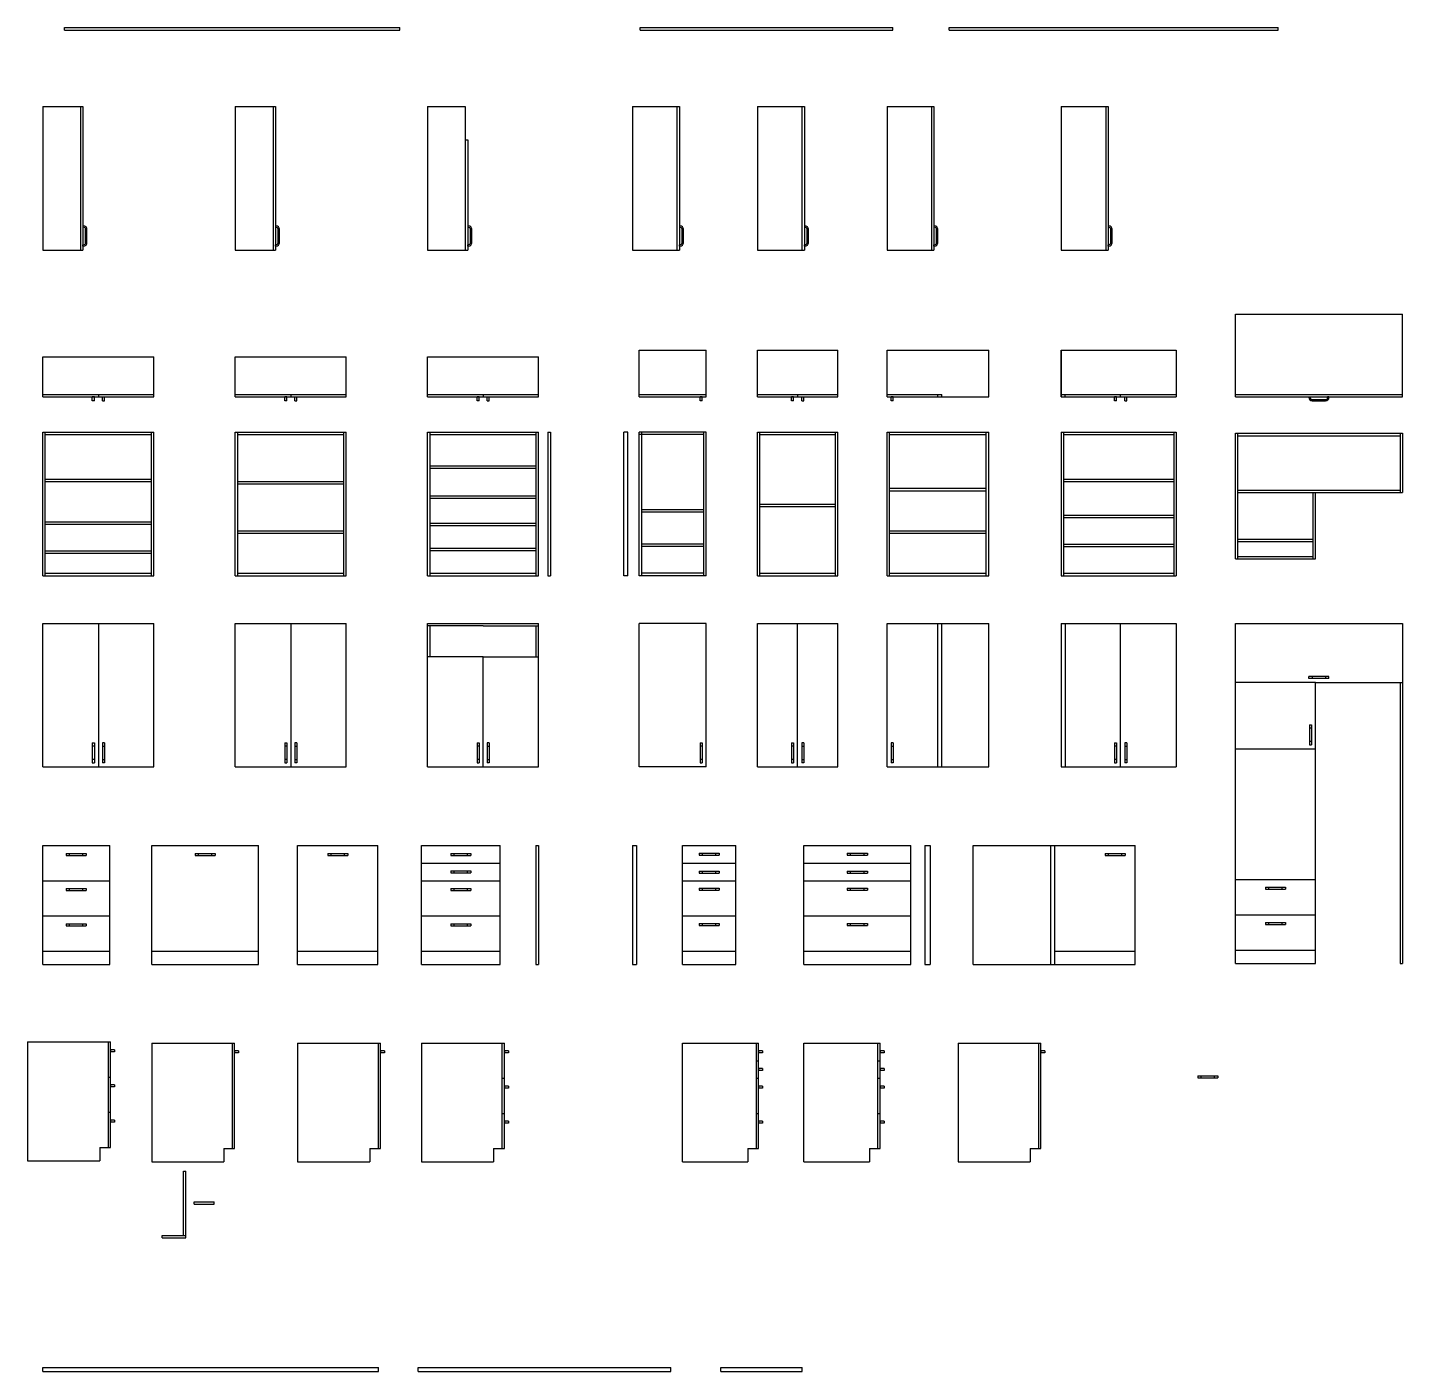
# Model space of a CAD drawing. Header units: millimetres. Extents: x 369 to 7898, y -3373 to 1610.
# Drawn here: x 2417 to 3446, y 293 to 1298 of the extents above; entities that cross this region are included whole.
import ezdxf

# ---------------------------------------------------------------- set-up
doc = ezdxf.new("R2010")
doc.units = ezdxf.units.MM

# ---------------------------------------------------------------- blocks, each defined once
blk = doc.blocks.new('Z$W@#292')
for p, q in [((0, 1.5), (15, 1.5)), ((0, 1.5), (0, 0)), ((0, 0), (15, 0)), ((2.5, 0), (2.5, 1.5)), ((12.5, 0), (12.5, 1.5)), ((15, 1.5), (15, 0))]:
    blk.add_line(p, q)
blk = doc.blocks.new('Z$W@#27982')
for p, q in [((0, 3), (0, 2.5)), ((0, 3), (1, 3)), ((1, 3), (1, 2.5)), ((2.5, 1), (12.5, 1)), ((2.5, 0), (12.5, 0)), ((15, 3), (14, 3)), ((14, 3), (14, 2.5)), ((15, 3), (15, 2.5))]:
    blk.add_line(p, q)
for centre, radius, start, end in [((2.5, 2.5), 2.5, 180, 270), ((2.5, 2.5), 1.5, 180, 270), ((12.5, 2.5), 1.5, 270, 0), ((12.5, 2.5), 2.5, 270, 0)]:
    blk.add_arc(centre, radius, start, end)
blk = doc.blocks.new('Z$W@#4144')
for p, q in [((0, 0), (0, 3)), ((1.5, 3), (0, 3)), ((1.5, 0), (0, 0)), ((1.5, 0), (1.5, 3))]:
    blk.add_line(p, q)
blk = doc.blocks.new('Z$W@#5436')
for p, q in [((0, 3), (0, 2.5)), ((0, 3), (1, 3)), ((1, 3), (1, 2.5)), ((2.5, 1), (12.5, 1)), ((2.5, 0), (12.5, 0)), ((15, 3), (14, 3)), ((14, 3), (14, 2.5)), ((15, 3), (15, 2.5))]:
    blk.add_line(p, q)
for centre, radius, start, end in [((2.5, 2.5), 2.5, 180, 270), ((2.5, 2.5), 1.5, 180, 270), ((12.5, 2.5), 1.5, 270, 0), ((12.5, 2.5), 2.5, 270, 0)]:
    blk.add_arc(centre, radius, start, end)

msp = doc.modelspace()

# ---------------------------------------------------------------- linework, layer by layer
for p, q in [((2445.014, 1295.754), (2445.014, 1297.754)), ((2445.014, 1297.754), (2696.014, 1297.754)), ((2445.014, 1295.754), (2696.014, 1295.754)), ((2696.014, 1295.754), (2696.014, 1297.754)), ((2875.545, 1295.754), (2875.545, 1297.754)), ((2875.545, 1297.754), (3064.545, 1297.754)), ((2875.545, 1295.754), (3064.545, 1295.754)), ((3064.545, 1295.754), (3064.545, 1297.754)), ((3106.788, 1295.754), (3106.788, 1297.754)), ((3106.788, 1297.754), (3352.788, 1297.754)), ((3106.788, 1295.754), (3352.788, 1295.754)), ((3352.788, 1295.754), (3352.788, 1297.754)), ((2428.942, 1238.651), (2458.942, 1238.651)), ((2428.942, 1238.651), (2428.942, 1131.351)), ((2457.142, 1238.651), (2457.142, 1131.351)), ((2458.942, 1238.651), (2458.942, 1131.351)), ((2572.857, 1238.651), (2602.857, 1238.651)), ((2572.857, 1238.651), (2572.857, 1131.351)), ((2601.057, 1238.651), (2601.057, 1131.351)), ((2602.857, 1238.651), (2602.857, 1131.351)), ((2716.672, 1238.651), (2744.872, 1238.651)), ((2716.672, 1238.651), (2716.672, 1131.351)), ((2744.872, 1238.651), (2744.872, 1131.351)), ((2869.944, 1238.651), (2904.944, 1238.651)), ((2869.944, 1238.651), (2869.944, 1131.351)), ((2903.144, 1238.651), (2903.144, 1131.351)), ((2904.944, 1238.651), (2904.944, 1131.351)), ((2963.391, 1238.651), (2998.391, 1238.651)), ((2963.391, 1238.651), (2963.391, 1131.351)), ((2996.591, 1238.651), (2996.591, 1131.351)), ((2998.391, 1238.651), (2998.391, 1131.351)), ((3060.267, 1238.651), (3095.267, 1238.651)), ((3060.267, 1238.651), (3060.267, 1131.351)), ((3093.467, 1238.651), (3093.467, 1131.351)), ((3095.267, 1238.651), (3095.267, 1131.351)), ((3190.536, 1238.651), (3225.536, 1238.651)), ((3190.536, 1238.651), (3190.536, 1131.351)), ((3223.736, 1238.651), (3223.736, 1131.351)), ((3225.536, 1238.651), (3225.536, 1131.351)), ((2744.872, 1213.651), (2746.672, 1213.651)), ((2746.672, 1213.651), (2746.672, 1131.351)), ((2428.942, 1131.351), (2458.942, 1131.351)), ((2572.857, 1131.351), (2602.857, 1131.351)), ((2716.672, 1131.351), (2746.672, 1131.351)), ((2869.944, 1131.351), (2904.944, 1131.351)), ((2963.391, 1131.351), (2998.391, 1131.351)), ((3060.267, 1131.351), (3095.267, 1131.351)), ((3190.536, 1131.351), (3225.536, 1131.351)), ((3320.698, 1021.521), (3320.698, 1083.521)), ((3320.698, 1083.521), (3445.698, 1083.521)), ((3445.698, 1021.521), (3445.698, 1083.521)), ((2428.942, 1021.521), (2428.942, 1051.521)), ((2428.942, 1051.521), (2511.942, 1051.521)), ((2511.942, 1021.521), (2511.942, 1051.521)), ((2572.857, 1021.521), (2572.857, 1051.521)), ((2572.857, 1051.521), (2655.857, 1051.521)), ((2655.857, 1021.521), (2655.857, 1051.521)), ((2716.672, 1021.521), (2716.672, 1051.521)), ((2716.672, 1051.521), (2799.672, 1051.521)), ((2799.672, 1021.521), (2799.672, 1051.521)), ((2874.944, 1056.521), (2924.944, 1056.521)), ((2874.944, 1021.521), (2874.944, 1056.521)), ((2924.944, 1021.521), (2924.944, 1056.521)), ((2963.391, 1021.521), (2963.391, 1056.521)), ((2963.391, 1056.521), (3023.391, 1056.521)), ((3023.391, 1021.521), (3023.391, 1056.521)), ((3060.267, 1056.521), (3136.267, 1056.521)), ((3060.267, 1021.521), (3060.267, 1056.521)), ((3136.267, 1021.521), (3136.267, 1056.521)), ((3190.436, 1056.521), (3190.436, 1021.521)), ((3190.436, 1021.521), (3190.436, 1056.521)), ((3190.536, 1056.521), (3276.436, 1056.521)), ((3276.436, 1056.521), (3276.436, 1021.521)), ((2428.942, 1023.321), (2511.942, 1023.321)), ((2428.942, 1021.521), (2511.942, 1021.521)), ((2470.442, 1023.321), (2470.442, 1021.521)), ((2572.857, 1023.321), (2655.857, 1023.321)), ((2572.857, 1021.521), (2655.857, 1021.521)), ((2614.357, 1023.321), (2614.357, 1021.521)), ((2716.672, 1023.321), (2799.672, 1023.321)), ((2716.672, 1021.521), (2799.672, 1021.521)), ((2758.172, 1023.321), (2758.172, 1021.521)), ((2874.944, 1023.321), (2924.944, 1023.321)), ((2874.944, 1021.521), (2924.944, 1021.521)), ((2963.391, 1023.321), (3023.391, 1023.321)), ((2963.391, 1021.521), (3023.391, 1021.521)), ((2993.391, 1023.321), (2993.391, 1021.521)), ((3060.267, 1023.321), (3101.267, 1023.321)), ((3060.267, 1021.521), (3136.267, 1021.521)), ((3098.267, 1021.521), (3098.267, 1023.321)), ((3101.267, 1021.521), (3101.267, 1023.321)), ((3190.536, 1023.321), (3276.436, 1023.321)), ((3190.536, 1021.521), (3238.936, 1021.521)), ((3193.436, 1021.521), (3193.436, 1023.321)), ((3193.436, 1021.521), (3234.336, 1021.521)), ((3234.536, 1021.521), (3276.436, 1021.521)), ((3234.936, 1021.521), (3234.936, 1023.321)), ((3320.698, 1023.321), (3445.698, 1023.321)), ((3320.698, 1021.521), (3445.698, 1021.521)), ((2428.942, 887.805), (2428.942, 995.105)), ((2428.942, 995.105), (2511.942, 995.105)), ((2430.742, 887.805), (2430.742, 995.105)), ((2430.742, 993.305), (2510.142, 993.305)), ((2510.142, 887.805), (2510.142, 995.105)), ((2511.942, 887.805), (2511.942, 995.105)), ((2572.857, 887.805), (2572.857, 995.105)), ((2572.857, 995.105), (2655.857, 995.105)), ((2574.657, 887.805), (2574.657, 995.105)), ((2574.657, 993.305), (2654.057, 993.305)), ((2654.057, 887.805), (2654.057, 995.105)), ((2655.857, 887.805), (2655.857, 995.105)), ((2716.672, 887.805), (2716.672, 995.105)), ((2716.672, 995.105), (2799.672, 995.105)), ((2718.472, 887.805), (2718.472, 995.105)), ((2718.472, 993.305), (2797.872, 993.305)), ((2797.872, 887.805), (2797.872, 995.105)), ((2799.672, 887.805), (2799.672, 995.105)), ((2806.645, 995.105), (2808.645, 995.105)), ((2806.645, 995.105), (2806.645, 887.805)), ((2808.645, 995.105), (2808.645, 887.805)), ((2866.487, 995.105), (2863.487, 995.105)), ((2863.487, 887.805), (2863.487, 995.105)), ((2866.487, 887.805), (2866.487, 995.105)), ((2924.944, 995.105), (2874.944, 995.105)), ((2874.944, 887.805), (2874.944, 995.105)), ((2923.144, 993.305), (2874.944, 993.305)), ((2876.744, 887.805), (2876.744, 995.105)), ((2923.144, 887.805), (2923.144, 995.105)), ((2924.944, 887.805), (2924.944, 995.105)), ((2963.391, 995.105), (3023.391, 995.105)), ((2963.391, 887.805), (2963.391, 995.105)), ((2965.191, 887.805), (2965.191, 995.105)), ((2965.191, 993.305), (3021.591, 993.305)), ((3021.591, 887.805), (3021.591, 995.105)), ((3023.391, 887.805), (3023.391, 995.105)), ((3060.267, 995.105), (3136.267, 995.105)), ((3060.267, 887.805), (3060.267, 995.105)), ((3062.067, 887.805), (3062.067, 995.105)), ((3062.067, 993.305), (3134.467, 993.305)), ((3134.467, 887.805), (3134.467, 995.105)), ((3136.267, 887.805), (3136.267, 995.105)), ((3190.436, 995.105), (3276.436, 995.105)), ((3190.436, 995.105), (3190.436, 887.805)), ((3192.236, 995.105), (3192.236, 887.805)), ((3192.236, 993.305), (3274.636, 993.305)), ((3274.636, 995.105), (3274.636, 887.805)), ((3276.436, 995.105), (3276.436, 887.805)), ((3320.698, 900.505), (3320.698, 994.305)), ((3320.698, 994.305), (3445.698, 994.305)), ((3322.498, 900.505), (3322.498, 994.305)), ((3322.498, 992.505), (3443.898, 992.505)), ((3443.898, 994.305), (3443.898, 950.105)), ((3445.698, 994.305), (3445.698, 950.105)), ((2718.472, 970.105), (2797.872, 970.105)), ((2718.472, 968.305), (2797.872, 968.305)), ((2430.742, 960.005), (2510.142, 960.005)), ((2430.742, 958.205), (2510.142, 958.205)), ((2574.657, 958.205), (2654.057, 958.205)), ((2574.657, 956.405), (2654.057, 956.405)), ((3192.236, 960.005), (3274.636, 960.005)), ((3192.236, 958.205), (3274.636, 958.205)), ((2718.472, 947.505), (2797.872, 947.505)), ((3062.067, 953.205), (3134.467, 953.205)), ((3062.067, 951.405), (3134.467, 951.405)), ((3322.498, 951.905), (3443.898, 951.905)), ((3322.498, 950.105), (3445.698, 950.105)), ((3378.898, 900.505), (3378.898, 950.105)), ((3380.698, 900.505), (3380.698, 950.105)), ((2718.472, 945.705), (2797.872, 945.705)), ((2923.144, 937.005), (2876.744, 937.005)), ((2965.191, 941.405), (3021.591, 941.405)), ((2965.191, 939.605), (3021.591, 939.605)), ((2430.742, 928.205), (2510.142, 928.205)), ((2430.742, 926.405), (2510.142, 926.405)), ((2718.472, 927.205), (2797.872, 927.205)), ((2923.144, 935.405), (2876.744, 935.405)), ((3192.236, 933.205), (3274.636, 933.205)), ((3192.236, 931.405), (3274.636, 931.405)), ((2574.657, 921.405), (2654.057, 921.405)), ((2574.657, 919.605), (2654.057, 919.605)), ((2718.472, 925.405), (2797.872, 925.405)), ((3062.067, 921.405), (3134.467, 921.405)), ((3062.067, 919.605), (3134.467, 919.605)), ((2430.742, 906.405), (2510.142, 906.405)), ((2718.472, 908.405), (2797.872, 908.405)), ((2718.472, 906.605), (2797.872, 906.605)), ((2923.144, 911.405), (2876.744, 911.405)), ((2923.144, 909.605), (2876.744, 909.605)), ((3192.236, 911.405), (3274.636, 911.405)), ((3192.236, 909.605), (3274.636, 909.605)), ((3322.498, 915.105), (3378.898, 915.105)), ((3322.498, 913.305), (3378.898, 913.305)), ((2430.742, 904.605), (2510.142, 904.605)), ((3320.698, 900.505), (3380.698, 900.505)), ((3322.498, 902.305), (3378.898, 902.305)), ((2428.942, 887.805), (2511.942, 887.805)), ((2430.742, 889.605), (2510.142, 889.605)), ((2572.857, 887.805), (2655.857, 887.805)), ((2574.657, 889.605), (2654.057, 889.605)), ((2716.672, 887.805), (2799.672, 887.805)), ((2718.472, 889.605), (2797.872, 889.605)), ((2806.645, 887.805), (2808.645, 887.805)), ((2866.487, 887.805), (2863.487, 887.805)), ((2924.944, 887.805), (2874.944, 887.805)), ((2923.144, 889.605), (2876.744, 889.605)), ((2963.391, 887.805), (3023.391, 887.805)), ((2965.191, 889.605), (3021.591, 889.605)), ((3060.267, 887.805), (3136.267, 887.805)), ((3062.067, 889.605), (3134.467, 889.605)), ((3190.436, 887.805), (3276.436, 887.805)), ((3192.236, 889.605), (3274.636, 889.605)), ((2428.942, 744.845), (2428.942, 852.145)), ((2428.942, 852.145), (2511.942, 852.145)), ((2470.442, 852.145), (2470.442, 744.845)), ((2511.942, 744.845), (2511.942, 852.145)), ((2572.857, 744.845), (2572.857, 852.145)), ((2572.857, 852.145), (2655.857, 852.145)), ((2614.357, 852.145), (2614.357, 744.845)), ((2655.857, 744.845), (2655.857, 852.145)), ((2716.672, 744.845), (2716.672, 852.145)), ((2716.672, 852.145), (2799.672, 852.145)), ((2758.172, 850.345), (2716.672, 850.345)), ((2718.472, 827.145), (2718.472, 850.345)), ((2758.172, 850.345), (2799.672, 850.345)), ((2797.872, 827.145), (2797.872, 850.345)), ((2799.672, 744.845), (2799.672, 852.145)), ((2924.944, 852.145), (2874.944, 852.145)), ((2874.944, 744.845), (2874.944, 852.145)), ((2924.944, 744.845), (2924.944, 852.145)), ((2963.391, 852.145), (3023.391, 852.145)), ((2963.391, 744.845), (2963.391, 852.145)), ((2993.391, 744.845), (2993.391, 852.145)), ((3023.391, 744.845), (3023.391, 852.145)), ((3060.267, 852.145), (3136.267, 852.145)), ((3060.267, 744.845), (3060.267, 852.145)), ((3098.267, 744.845), (3098.267, 852.145)), ((3101.267, 744.845), (3101.267, 852.145)), ((3136.267, 744.845), (3136.267, 852.145)), ((3190.436, 852.145), (3276.436, 852.145)), ((3190.436, 852.145), (3190.436, 744.845)), ((3193.436, 852.145), (3193.436, 744.845)), ((3234.936, 744.845), (3234.936, 852.145)), ((3276.436, 852.145), (3276.436, 744.845)), ((3320.698, 660.745), (3320.698, 852.145)), ((3320.698, 852.145), (3445.698, 852.145)), ((3445.698, 852.145), (3445.698, 597.945)), ((2758.172, 827.145), (2716.672, 827.145)), ((2758.172, 827.145), (2799.672, 827.145)), ((2758.172, 744.845), (2758.172, 827.145)), ((3380.698, 807.945), (3320.698, 807.945)), ((3380.698, 660.945), (3380.698, 807.945)), ((3380.698, 807.945), (3445.698, 807.945)), ((3443.898, 807.945), (3443.898, 597.945)), ((3320.798, 758.345), (3380.598, 758.345)), ((2428.942, 744.845), (2511.942, 744.845)), ((2572.857, 744.845), (2655.857, 744.845)), ((2716.672, 744.845), (2799.672, 744.845)), ((2924.944, 744.845), (2874.944, 744.845)), ((2963.391, 744.845), (3023.391, 744.845)), ((3060.267, 744.845), (3136.267, 744.845)), ((3190.436, 744.845), (3276.436, 744.845)), ((2428.942, 597.145), (2428.942, 686.045)), ((2428.942, 686.045), (2478.942, 686.045)), ((2446.442, 680.22), (2461.442, 680.22)), ((2446.442, 680.22), (2446.442, 678.72)), ((2446.442, 678.72), (2461.442, 678.72)), ((2448.942, 678.72), (2448.942, 680.22)), ((2458.942, 678.72), (2458.942, 680.22)), ((2461.442, 680.22), (2461.442, 678.72)), ((2478.942, 597.145), (2478.942, 686.045)), ((2510.313, 597.145), (2510.313, 686.045)), ((2510.313, 686.045), (2590.313, 686.045)), ((2590.313, 597.145), (2590.313, 686.045)), ((2619.484, 597.145), (2619.484, 686.045)), ((2619.484, 686.045), (2679.484, 686.045)), ((2679.484, 597.145), (2679.484, 686.045)), ((2712.045, 597.145), (2712.045, 686.045)), ((2712.045, 686.045), (2771.045, 686.045)), ((2771.045, 597.145), (2771.045, 686.045)), ((2797.672, 686.045), (2799.672, 686.045)), ((2797.672, 686.045), (2797.672, 597.145)), ((2799.672, 686.045), (2799.672, 597.145)), ((2869.944, 686.045), (2872.944, 686.045)), ((2869.944, 686.045), (2869.944, 597.145)), ((2872.944, 686.045), (2872.944, 597.145)), ((2907.167, 597.145), (2907.167, 686.045)), ((2907.167, 686.045), (2947.167, 686.045)), ((2947.167, 597.145), (2947.167, 686.045)), ((2998.016, 597.145), (2998.016, 686.045)), ((2998.016, 686.045), (3078.016, 686.045)), ((3078.016, 597.145), (3078.016, 686.045)), ((3078.016, 597.145), (3078.016, 686.045)), ((3088.401, 686.045), (3092.401, 686.045)), ((3088.401, 686.045), (3088.401, 597.145)), ((3092.401, 686.045), (3092.401, 597.145)), ((3124.74, 686.045), (3245.74, 686.045)), ((3124.74, 597.145), (3124.74, 686.045)), ((3182.74, 597.145), (3182.74, 686.045)), ((3185.74, 597.145), (3185.74, 686.045)), ((3245.74, 597.145), (3245.74, 686.045)), ((2712.145, 672.895), (2771.045, 672.895)), ((2907.167, 672.895), (2947.167, 672.895)), ((2998.016, 672.895), (3078.016, 672.895)), ((2428.942, 659.745), (2478.942, 659.745)), ((2712.145, 659.745), (2771.045, 659.745)), ((2907.167, 659.745), (2947.167, 659.745)), ((2998.016, 659.745), (3078.016, 659.745)), ((3320.698, 597.945), (3320.698, 660.945)), ((3320.798, 660.545), (3380.598, 660.545)), ((3380.698, 597.945), (3380.698, 660.945)), ((2446.442, 653.92), (2461.442, 653.92)), ((2446.442, 653.92), (2446.442, 652.42)), ((2446.442, 652.42), (2461.442, 652.42)), ((2448.942, 652.42), (2448.942, 653.92)), ((2458.942, 652.42), (2458.942, 653.92)), ((2461.442, 653.92), (2461.442, 652.42)), ((2428.942, 633.445), (2478.942, 633.445)), ((2446.442, 627.62), (2461.442, 627.62)), ((2446.442, 627.62), (2446.442, 626.12)), ((2448.942, 626.12), (2448.942, 627.62)), ((2458.942, 626.12), (2458.942, 627.62)), ((2461.442, 627.62), (2461.442, 626.12)), ((2712.145, 633.445), (2771.045, 633.445)), ((2907.167, 633.445), (2947.167, 633.445)), ((2998.016, 633.445), (3078.016, 633.445)), ((3320.798, 634.245), (3380.598, 634.245)), ((2446.442, 626.12), (2461.442, 626.12)), ((2428.942, 607.145), (2478.942, 607.145)), ((2510.313, 607.145), (2590.313, 607.145)), ((2619.484, 607.145), (2679.484, 607.145)), ((2712.145, 607.145), (2771.045, 607.145)), ((2907.167, 607.145), (2947.167, 607.145)), ((2998.016, 607.145), (3078.016, 607.145)), ((3185.74, 607.145), (3245.74, 607.145)), ((3320.798, 607.945), (3380.598, 607.945)), ((2428.942, 597.145), (2478.942, 597.145)), ((2510.313, 597.145), (2590.313, 597.145)), ((2619.484, 597.145), (2679.484, 597.145)), ((2712.045, 597.145), (2771.045, 597.145)), ((2797.672, 597.145), (2799.672, 597.145)), ((2869.944, 597.145), (2872.944, 597.145)), ((2907.167, 597.145), (2947.167, 597.145)), ((2998.016, 597.145), (3078.016, 597.145)), ((3088.401, 597.145), (3092.401, 597.145)), ((3124.74, 597.145), (3245.74, 597.145)), ((3320.698, 597.945), (3380.698, 597.945)), ((3443.898, 597.945), (3445.698, 597.945)), ((2417.46, 539.165), (2417.46, 450.265)), ((2417.46, 539.165), (2477.66, 539.165)), ((2477.66, 539.165), (2477.66, 460.265)), ((2477.66, 539.165), (2479.46, 539.165)), ((2479.46, 460.265), (2479.46, 539.165)), ((2510.313, 538.345), (2510.313, 449.445)), ((2510.313, 538.345), (2570.513, 538.345)), ((2570.513, 538.345), (2570.513, 459.445)), ((2570.513, 538.345), (2572.313, 538.345)), ((2572.313, 459.445), (2572.313, 538.345)), ((2619.484, 538.345), (2619.484, 449.445)), ((2619.484, 538.345), (2679.684, 538.345)), ((2679.684, 538.345), (2679.684, 459.445)), ((2679.684, 538.345), (2681.484, 538.345)), ((2681.484, 459.445), (2681.484, 538.345)), ((2712.045, 538.345), (2712.045, 449.445)), ((2712.045, 538.345), (2772.245, 538.345)), ((2772.245, 538.345), (2772.245, 459.445)), ((2772.245, 538.345), (2774.045, 538.345)), ((2774.045, 459.445), (2774.045, 538.345)), ((2907.167, 538.345), (2962.367, 538.345)), ((2907.167, 449.445), (2907.167, 538.345)), ((2962.367, 538.345), (2962.367, 459.445)), ((2962.367, 538.345), (2964.167, 538.345)), ((2964.167, 459.445), (2964.167, 538.345)), ((2998.016, 538.345), (3053.216, 538.345)), ((2998.016, 449.445), (2998.016, 538.345)), ((3053.216, 538.345), (3053.216, 459.445)), ((3053.216, 538.345), (3055.016, 538.345)), ((3055.016, 459.445), (3055.016, 538.345)), ((3113.352, 538.345), (3113.352, 449.445)), ((3113.352, 538.345), (3173.552, 538.345)), ((3173.552, 538.345), (3173.552, 459.445)), ((3173.552, 538.345), (3175.352, 538.345)), ((3175.352, 459.445), (3175.352, 538.345)), ((2482.46, 533.335), (2479.46, 533.335)), ((2479.46, 533.335), (2479.46, 531.835)), ((2482.46, 531.835), (2479.46, 531.835)), ((2482.46, 533.335), (2482.46, 531.835)), ((2575.313, 532.515), (2572.313, 532.515)), ((2572.313, 532.515), (2572.313, 531.015)), ((2575.313, 531.015), (2572.313, 531.015)), ((2575.313, 532.515), (2575.313, 531.015)), ((2684.484, 532.515), (2681.484, 532.515)), ((2681.484, 532.515), (2681.484, 531.015)), ((2684.484, 531.015), (2681.484, 531.015)), ((2684.484, 532.515), (2684.484, 531.015)), ((2777.045, 532.515), (2774.045, 532.515)), ((2774.045, 532.515), (2774.045, 531.015)), ((2777.045, 531.015), (2774.045, 531.015)), ((2777.045, 532.515), (2777.045, 531.015)), ((2962.367, 525.195), (2964.167, 525.195)), ((2967.167, 532.515), (2964.167, 532.515)), ((2964.167, 532.515), (2964.167, 531.015)), ((2967.167, 531.015), (2964.167, 531.015)), ((2967.167, 532.515), (2967.167, 531.015)), ((3053.216, 525.195), (3055.016, 525.195)), ((3058.016, 532.515), (3055.016, 532.515)), ((3055.016, 532.515), (3055.016, 531.015)), ((3058.016, 531.015), (3055.016, 531.015)), ((3058.016, 532.515), (3058.016, 531.015)), ((3178.352, 532.515), (3175.352, 532.515)), ((3175.352, 532.515), (3175.352, 531.015)), ((3178.352, 531.015), (3175.352, 531.015)), ((3178.352, 532.515), (3178.352, 531.015)), ((2967.167, 519.365), (2964.167, 519.365)), ((2964.167, 519.365), (2964.167, 517.865)), ((2967.167, 517.865), (2964.167, 517.865)), ((2967.167, 519.365), (2967.167, 517.865)), ((3058.016, 519.365), (3055.016, 519.365)), ((3055.016, 519.365), (3055.016, 517.865)), ((3058.016, 517.865), (3055.016, 517.865)), ((3058.016, 519.365), (3058.016, 517.865)), ((2477.66, 512.865), (2479.46, 512.865)), ((2482.46, 507.035), (2479.46, 507.035)), ((2479.46, 507.035), (2479.46, 505.535)), ((2482.46, 505.535), (2479.46, 505.535)), ((2482.46, 507.035), (2482.46, 505.535)), ((2772.245, 512.045), (2774.045, 512.045)), ((2777.045, 506.215), (2774.045, 506.215)), ((2774.045, 506.215), (2774.045, 504.715)), ((2777.045, 504.715), (2774.045, 504.715)), ((2777.045, 506.215), (2777.045, 504.715)), ((2962.367, 512.045), (2964.167, 512.045)), ((2967.167, 506.215), (2964.167, 506.215)), ((2964.167, 506.215), (2964.167, 504.715)), ((2967.167, 504.715), (2964.167, 504.715)), ((2967.167, 506.215), (2967.167, 504.715)), ((3053.216, 512.045), (3055.016, 512.045)), ((3058.016, 506.215), (3055.016, 506.215)), ((3055.016, 506.215), (3055.016, 504.715)), ((3058.016, 504.715), (3055.016, 504.715)), ((3058.016, 506.215), (3058.016, 504.715)), ((3292.546, 513.944), (3307.546, 513.944)), ((3292.546, 513.944), (3292.546, 512.444)), ((3292.546, 512.444), (3307.546, 512.444)), ((3295.046, 512.444), (3295.046, 513.944)), ((3305.046, 512.444), (3305.046, 513.944)), ((3307.546, 513.944), (3307.546, 512.444)), ((2477.66, 486.565), (2479.46, 486.565)), ((2772.245, 485.745), (2774.045, 485.745)), ((2962.367, 485.745), (2964.167, 485.745)), ((3053.216, 485.745), (3055.016, 485.745)), ((2482.46, 480.735), (2479.46, 480.735)), ((2479.46, 480.735), (2479.46, 479.235)), ((2482.46, 479.235), (2479.46, 479.235)), ((2482.46, 480.735), (2482.46, 479.235)), ((2777.045, 479.915), (2774.045, 479.915)), ((2774.045, 479.915), (2774.045, 478.415)), ((2777.045, 478.415), (2774.045, 478.415)), ((2777.045, 479.915), (2777.045, 478.415)), ((2967.167, 479.915), (2964.167, 479.915)), ((2964.167, 479.915), (2964.167, 478.415)), ((2967.167, 478.415), (2964.167, 478.415)), ((2967.167, 479.915), (2967.167, 478.415)), ((3058.016, 479.915), (3055.016, 479.915)), ((3055.016, 479.915), (3055.016, 478.415)), ((3058.016, 478.415), (3055.016, 478.415)), ((3058.016, 479.915), (3058.016, 478.415)), ((2471.46, 460.265), (2479.46, 460.265)), ((2471.46, 460.265), (2471.46, 450.265)), ((2564.313, 459.445), (2572.313, 459.445)), ((2564.313, 459.445), (2564.313, 449.445)), ((2673.484, 459.445), (2681.484, 459.445)), ((2673.484, 459.445), (2673.484, 449.445)), ((2766.045, 459.445), (2774.045, 459.445)), ((2766.045, 459.445), (2766.045, 449.445)), ((2956.167, 459.445), (2964.167, 459.445)), ((2956.167, 459.445), (2956.167, 449.445)), ((3047.016, 459.445), (3055.016, 459.445)), ((3047.016, 459.445), (3047.016, 449.445)), ((3167.352, 459.445), (3175.352, 459.445)), ((3167.352, 459.445), (3167.352, 449.445)), ((2417.46, 450.265), (2471.46, 450.265)), ((2510.313, 449.445), (2564.313, 449.445)), ((2534.111, 394.471), (2534.111, 442.671)), ((2534.111, 442.671), (2535.911, 442.671)), ((2535.911, 392.671), (2535.911, 442.671)), ((2619.484, 449.445), (2673.484, 449.445)), ((2712.045, 449.445), (2766.045, 449.445)), ((2907.167, 449.445), (2956.167, 449.445)), ((2998.016, 449.445), (3047.016, 449.445)), ((3113.352, 449.445), (3167.352, 449.445)), ((2542.055, 419.671), (2557.055, 419.671)), ((2542.055, 417.871), (2542.055, 419.671)), ((2542.055, 417.871), (2557.055, 417.871)), ((2557.055, 417.871), (2557.055, 419.671)), ((2518.111, 394.471), (2535.911, 394.471)), ((2518.111, 392.671), (2518.111, 394.471)), ((2518.111, 392.671), (2535.911, 392.671)), ((2428.942, 292.771), (2428.942, 295.771)), ((2428.942, 295.771), (2679.942, 295.771)), ((2428.942, 292.771), (2679.942, 292.771)), ((2679.942, 292.771), (2679.942, 295.771)), ((2709.639, 295.771), (2898.639, 295.771)), ((2709.639, 292.771), (2709.639, 295.771)), ((2709.639, 292.771), (2898.639, 292.771)), ((2898.639, 292.771), (2898.639, 295.771)), ((2935.868, 292.771), (2935.868, 295.771)), ((2935.868, 295.771), (2996.868, 295.771)), ((2935.868, 292.771), (2996.868, 292.771)), ((2996.868, 292.771), (2996.868, 295.771))]:
    msp.add_line(p, q)

# ---------------------------------------------------------------- block references
for name, p, rotation in [('Z$W@#27982', (2461.942, 1134.351), 90), ('Z$W@#27982', (2605.857, 1134.351), 90), ('Z$W@#27982', (2749.672, 1134.351), 90), ('Z$W@#27982', (2907.944, 1134.351), 90), ('Z$W@#27982', (3001.391, 1134.351), 90), ('Z$W@#27982', (3098.267, 1134.351), 90), ('Z$W@#27982', (3228.536, 1134.351), 90), ('Z$W@#292', (3390.698, 812.445), 180), ('Z$W@#292', (2473.442, 762.845), -90.00000000000001), ('Z$W@#292', (2617.357, 762.845), -90.00000000000001), ('Z$W@#292', (2761.172, 762.845), -90.00000000000001), ('Z$W@#292', (2996.391, 762.845), -90.00000000000001), ('Z$W@#292', (3063.267, 762.845), -90.00000000000001), ('Z$W@#292', (3237.936, 762.845), -90.00000000000001)]:
    msp.add_blockref(name, p, dxfattribs=dict(rotation=rotation))
for name, p in [('Z$W@#4144', (2465.942, 1018.521)), ('Z$W@#4144', (2609.857, 1018.521)), ('Z$W@#4144', (2753.672, 1018.521)), ('Z$W@#4144', (2920.444, 1018.521)), ('Z$W@#4144', (2988.891, 1018.521)), ('Z$W@#4144', (3063.267, 1018.521)), ('Z$W@#4144', (3230.436, 1018.521)), ('Z$W@#5436', (3375.698, 1018.521)), ('Z$W@#292', (2542.813, 678.72)), ('Z$W@#292', (2641.984, 678.72)), ('Z$W@#292', (2734.045, 678.72)), ('Z$W@#292', (2919.667, 678.895)), ('Z$W@#292', (3030.516, 678.895)), ('Z$W@#292', (3223.24, 678.72)), ('Z$W@#292', (2734.045, 665.57)), ('Z$W@#292', (2919.667, 665.395)), ('Z$W@#292', (3030.516, 665.395)), ('Z$W@#292', (2734.045, 652.42)), ('Z$W@#292', (2919.667, 652.695)), ('Z$W@#292', (3030.516, 652.695)), ('Z$W@#292', (3343.198, 653.395)), ('Z$W@#292', (2734.045, 626.12)), ('Z$W@#292', (2919.667, 626.195)), ('Z$W@#292', (3030.516, 626.195)), ('Z$W@#292', (3343.198, 627.095))]:
    msp.add_blockref(name, p)
at = {"xscale": -1}
for p in [(2474.942, 1018.521), (2618.857, 1018.521), (2762.672, 1018.521), (2997.891, 1018.521), (3239.436, 1018.521)]:
    msp.add_blockref('Z$W@#4144', p, dxfattribs=at)
at = {"xscale": -1, "rotation": 90.00000000000001}
for p in [(3377.698, 776.345), (2467.442, 762.845), (2611.357, 762.845), (2755.172, 762.845), (2921.944, 762.845), (2990.391, 762.845), (3231.936, 762.845)]:
    msp.add_blockref('Z$W@#292', p, dxfattribs=at)

doc.saveas('drawing.dxf')
